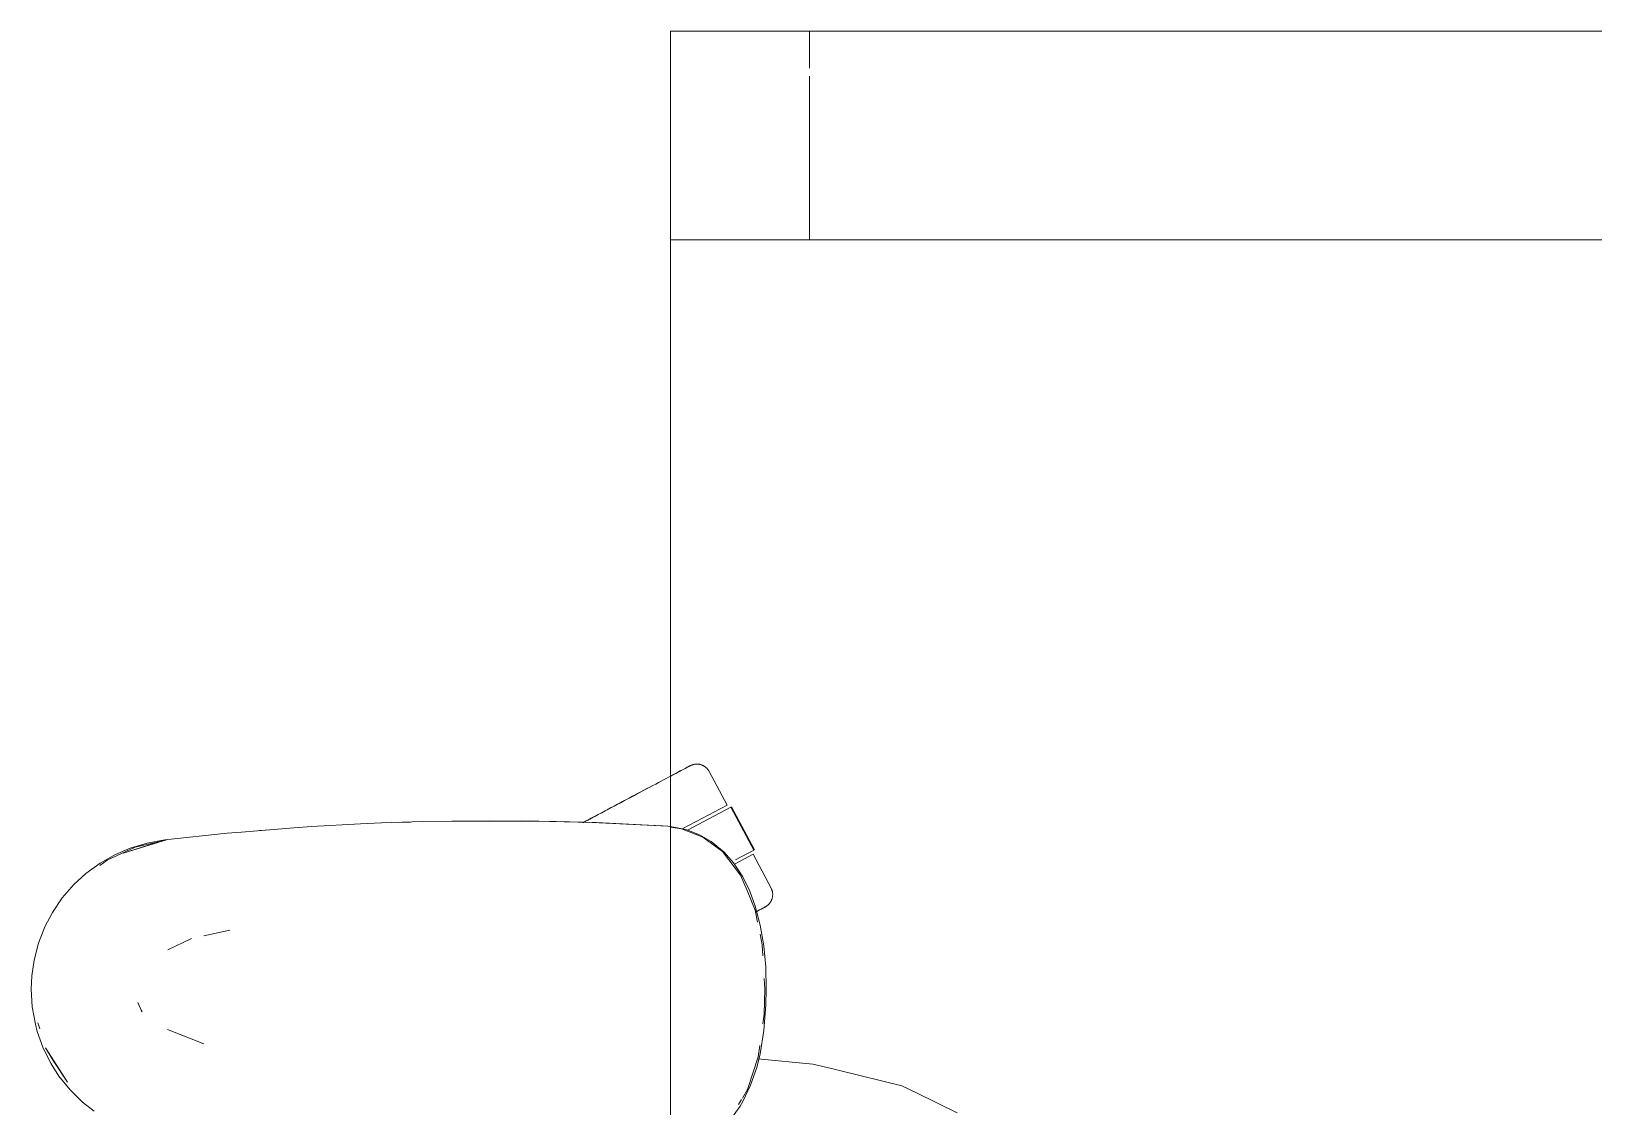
# Model space of a CAD drawing. Header units: millimetres. Extents: x 155927 to 295199, y -4084 to 97293.
# Drawn here: x 169145.1 to 169594.3, y 10673.4 to 10982.7 of the extents above; entities that cross this region are included whole.
import ezdxf

# ---------------------------------------------------------------- set-up
doc = ezdxf.new("R2010")
doc.units = ezdxf.units.MM
doc.header["$MEASUREMENT"] = 0
doc.layers.add('G-IMPT', color=8, linetype='CONTINUOUS', lineweight=9)
doc.layers.add('I-FURN', color=8, linetype='CONTINUOUS', lineweight=9)

msp = doc.modelspace()

# ---------------------------------------------------------------- linework, layer by layer
at = {"layer": 'G-IMPT'}
for p, q in [((169225.64, 10753.95), (169239.78, 10754.76)), ((169245.8, 10755.01), (169239.78, 10754.76)), ((169245.8, 10755.01), (169257.56, 10755.4)), ((169250.69, 10755.15), (169252.62, 10755.26)), ((169252.62, 10755.26), (169254.12, 10755.28)), ((169265.98, 10755.57), (169257.56, 10755.4)), ((169265.98, 10755.57), (169276.78, 10755.65)), ((169265.98, 10755.57), (169286.17, 10755.61)), ((169265.98, 10755.57), (169296, 10755.45)), ((169296, 10755.45), (169276.78, 10755.65)), ((169286.17, 10755.61), (169296, 10755.45)), ((169286.17, 10755.61), (169307.56, 10755.11)), ((169286.17, 10755.61), (169306.35, 10755.15)), ((169286.17, 10755.57), (169288.2, 10755.59)), ((169288.2, 10755.59), (169290.11, 10755.52)), ((169296, 10755.45), (169307.56, 10755.11)), ((169307.56, 10755.11), (169306.35, 10755.15)), ((169306.35, 10755.15), (169328.14, 10754.06)), ((169306.35, 10755.15), (169326.53, 10754.17)), ((169307.56, 10755.11), (169328.14, 10754.06)), ((169201.37, 10752.03), (169183.44, 10750.12)), ((169205.5, 10752.37), (169201.37, 10752.03)), ((169220.55, 10753.62), (169205.5, 10752.37)), ((169212.37, 10752.97), (169210.69, 10752.8)), ((169220.55, 10753.62), (169225.64, 10753.95)), ((169328.14, 10754.06), (169326.53, 10754.17)), ((169328.14, 10754.06), (169329.78, 10753.81)), ((169332, 10753.34), (169328.83, 10753.82)), ((169332.18, 10753.36), (169329.78, 10753.81)), ((169332, 10753.34), (169338.2, 10750.93)), ((169332.18, 10753.36), (169333.52, 10752.99)), ((169337.17, 10751.6), (169333.52, 10752.99)), ((169337.17, 10751.6), (169340.6, 10749.64)), ((169338.2, 10750.93), (169343.82, 10746.76)), ((169169.3, 10745.95), (169164.85, 10743.44)), ((169174.98, 10748.08), (169166.92, 10744.34)), ((169169.3, 10745.95), (169173.53, 10747.76)), ((169183.95, 10750.12), (169171.49, 10746.29)), ((169171.49, 10746.29), (169180.64, 10749.21)), ((169173.53, 10747.76), (169178.4, 10749.23)), ((169174.98, 10748.08), (169183.39, 10749.99)), ((169183.44, 10750.12), (169178.4, 10749.23)), ((169183.95, 10750.12), (169180.64, 10749.21)), ((169340.6, 10749.64), (169344.34, 10746.57)), ((169343.82, 10746.76), (169349.04, 10739.97)), ((169347.01, 10743.53), (169344.34, 10746.57)), ((169160.77, 10740.44), (169164.85, 10743.44)), ((169164.81, 10742.75), (169166.92, 10744.34)), ((169349.66, 10739.48), (169347.01, 10743.53)), ((169154.01, 10733.44), (169157.33, 10737.28)), ((169160.77, 10740.44), (169157.33, 10737.28)), ((169349.04, 10739.97), (169350.88, 10735.58)), ((169349.66, 10739.48), (169351.65, 10735.41)), ((169151.18, 10729.27), (169154.01, 10733.44)), ((169353.21, 10729.96), (169350.88, 10735.58)), ((169353.23, 10731.07), (169351.65, 10735.41)), ((169151.18, 10729.27), (169148.99, 10725.11)), ((169353.21, 10729.96), (169353.91, 10726.49)), ((169353.23, 10731.07), (169354.66, 10725.59)), ((169148.99, 10725.11), (169147.16, 10720.4)), ((169202.16, 10724.15), (169194.72, 10722.58)), ((169355.66, 10719.66), (169354.66, 10725.59)), ((169145.9, 10715.53), (169147.16, 10720.4)), ((169184.32, 10718.55), (169191.11, 10721.82)), ((169354.63, 10722.98), (169355.25, 10720)), ((169355.25, 10720), (169355.44, 10716.79)), ((169355.66, 10719.66), (169356.23, 10713.51)), ((169145.9, 10715.53), (169145.25, 10711.02)), ((169145.08, 10707.17), (169145.25, 10711.02)), ((169355.84, 10710.28), (169356.03, 10707.17)), ((169356.41, 10707.17), (169356.23, 10713.51)), ((169145.08, 10707.17), (169145.37, 10702.13)), ((169355.8, 10700.01), (169356.03, 10707.17)), ((169356.32, 10702.66), (169356.41, 10707.17)), ((169145.37, 10702.13), (169146.25, 10697.18)), ((169175.69, 10703.34), (169176.71, 10701.12)), ((169176.71, 10701.12), (169177, 10700.67)), ((169356.32, 10702.66), (169355.74, 10695.35)), ((169146.25, 10697.18), (169146.82, 10695.05)), ((169147.51, 10695.83), (169147, 10697.52)), ((169355.8, 10700.01), (169355.41, 10697.22)), ((169148.53, 10690.28), (169146.82, 10695.05)), ((169194.66, 10691.45), (169184.23, 10695.6)), ((169354.62, 10688.59), (169355.74, 10695.35)), ((169148.53, 10690.28), (169150.77, 10685.77)), ((169149.17, 10690.38), (169151.33, 10686.7)), ((169149.17, 10690.38), (169155.5, 10680.43)), ((169354.07, 10687.75), (169351.04, 10678.35)), ((169353.65, 10684.66), (169354.62, 10688.59)), ((169354.54, 10691.04), (169354.07, 10687.75)), ((169150.77, 10685.77), (169153.03, 10682.22)), ((169151.33, 10686.7), (169155.5, 10680.43)), ((169353.65, 10684.66), (169351.91, 10679.57)), ((169353.94, 10687.13), (169369.82, 10685.68)), ((169369.82, 10685.68), (169375.11, 10684.38)), ((169377.48, 10683.8), (169375.11, 10684.38)), ((169395.42, 10679.4), (169377.48, 10683.8)), ((169156.22, 10678.25), (169153.03, 10682.22)), ((169351.91, 10679.57), (169349.7, 10674.94)), ((169399.79, 10677.25), (169395.42, 10679.4)), ((169156.22, 10678.25), (169159.83, 10674.7)), ((169159.83, 10674.7), (169163.14, 10672.08)), ((169349.3, 10675.43), (169348.44, 10673.99)), ((169349.7, 10674.94), (169348.9, 10673.56)), ((169351.04, 10678.35), (169349.58, 10675.9)), ((169399.79, 10677.25), (169411.25, 10671.61)), ((169346.45, 10670.11), (169348.9, 10673.56))]:
    msp.add_line(p, q, dxfattribs=at)
at = {"layer": 'I-FURN'}
for p, q in [((169328.83, 10982.71), (170128.83, 10982.71)), ((169368.83, 10982.71), (169328.83, 10982.71)), ((169328.83, 10982.71), (169328.83, 10922.71)), ((169328.83, 10922.71), (169328.83, 10982.71)), ((170128.83, 10982.71), (169328.83, 10982.71)), ((169328.83, 10982.71), (169328.83, 9382.71)), ((169328.83, 9382.71), (169328.83, 10982.71)), ((169328.83, 10982.71), (170128.83, 10982.71)), ((170088.83, 10982.71), (169368.83, 10982.71)), ((169368.83, 10982.71), (169368.83, 10972.13)), ((169368.83, 10982.71), (169368.83, 10972.13)), ((169368.83, 10969.81), (169368.83, 10922.71)), ((169368.83, 10969.81), (169368.83, 10922.71)), ((169328.83, 10922.71), (169368.83, 10922.71)), ((169763.83, 10922.71), (169328.83, 10922.71)), ((169368.83, 10922.71), (170088.83, 10922.71)), ((169328.93, 10768.5), (169328.28, 10768.15)), ((169329.54, 10768.82), (169328.93, 10768.5)), ((169330.13, 10769.13), (169329.54, 10768.82)), ((169329.81, 10768.97), (169330.38, 10769.27)), ((169330.68, 10769.43), (169330.13, 10769.13)), ((169330.38, 10769.27), (169330.92, 10769.56)), ((169331.19, 10769.7), (169330.68, 10769.43)), ((169330.92, 10769.56), (169331.42, 10769.82)), ((169331.68, 10769.96), (169331.19, 10769.7)), ((169331.42, 10769.82), (169331.89, 10770.07)), ((169332.12, 10770.2), (169331.68, 10769.96)), ((169331.89, 10770.07), (169332.32, 10770.3)), ((169332.53, 10770.41), (169332.12, 10770.2)), ((169332.32, 10770.3), (169332.71, 10770.51)), ((169332.91, 10770.61), (169332.53, 10770.41)), ((169332.71, 10770.51), (169333.06, 10770.7)), ((169333.24, 10770.79), (169332.91, 10770.61)), ((169333.06, 10770.7), (169333.38, 10770.87)), ((169333.54, 10770.95), (169333.24, 10770.79)), ((169333.38, 10770.87), (169333.66, 10771.01)), ((169333.8, 10771.09), (169333.54, 10770.95)), ((169333.66, 10771.01), (169333.9, 10771.14)), ((169334.02, 10771.2), (169333.8, 10771.09)), ((169333.9, 10771.14), (169334.1, 10771.25)), ((169334.2, 10771.3), (169334.02, 10771.2)), ((169334.1, 10771.25), (169334.26, 10771.34)), ((169334.34, 10771.37), (169334.2, 10771.3)), ((169334.26, 10771.34), (169334.39, 10771.4)), ((169334.44, 10771.43), (169334.34, 10771.37)), ((169334.39, 10771.4), (169334.47, 10771.44)), ((169334.5, 10771.46), (169334.44, 10771.43)), ((169334.47, 10771.44), (169334.51, 10771.47)), ((169334.52, 10771.47), (169334.5, 10771.46)), ((169334.51, 10771.47), (169334.52, 10771.47)), ((169334.52, 10771.47), (169334.66, 10771.54)), ((169334.66, 10771.54), (169334.81, 10771.61)), ((169334.81, 10771.61), (169334.96, 10771.67)), ((169334.96, 10771.67), (169335.11, 10771.72)), ((169335.11, 10771.72), (169335.26, 10771.77)), ((169335.26, 10771.77), (169335.42, 10771.82)), ((169335.42, 10771.82), (169335.57, 10771.85)), ((169335.57, 10771.85), (169335.73, 10771.88)), ((169335.73, 10771.88), (169335.89, 10771.91)), ((169335.89, 10771.91), (169336.05, 10771.92)), ((169336.05, 10771.92), (169336.21, 10771.94)), ((169336.21, 10771.94), (169336.37, 10771.94)), ((169336.37, 10771.94), (169336.53, 10771.94)), ((169336.53, 10771.94), (169336.7, 10771.93)), ((169336.7, 10771.93), (169336.86, 10771.92)), ((169336.86, 10771.92), (169337.02, 10771.89)), ((169337.02, 10771.89), (169337.17, 10771.87)), ((169337.17, 10771.87), (169337.33, 10771.83)), ((169337.33, 10771.83), (169337.49, 10771.79)), ((169337.49, 10771.79), (169337.64, 10771.75)), ((169337.64, 10771.75), (169337.8, 10771.69)), ((169337.8, 10771.69), (169337.95, 10771.64)), ((169337.95, 10771.64), (169338.09, 10771.57)), ((169338.09, 10771.57), (169338.24, 10771.5)), ((169338.24, 10771.5), (169338.38, 10771.43)), ((169338.38, 10771.43), (169338.52, 10771.34)), ((169338.52, 10771.34), (169338.66, 10771.26)), ((169338.66, 10771.26), (169338.79, 10771.16)), ((169338.79, 10771.16), (169338.92, 10771.07)), ((169338.92, 10771.07), (169339.04, 10770.96)), ((169339.04, 10770.96), (169339.16, 10770.86)), ((169339.16, 10770.86), (169339.28, 10770.74)), ((169339.28, 10770.74), (169339.39, 10770.63)), ((169339.39, 10770.63), (169339.49, 10770.51)), ((169339.49, 10770.51), (169339.59, 10770.38)), ((169339.59, 10770.38), (169339.69, 10770.25)), ((169339.69, 10770.25), (169339.78, 10770.12)), ((169339.78, 10770.12), (169339.87, 10769.98)), ((169339.87, 10769.98), (169339.95, 10769.84)), ((169339.95, 10769.84), (169339.97, 10769.8)), ((169345.12, 10760.12), (169339.97, 10769.8)), ((169320.33, 10763.93), (169319.42, 10763.44)), ((169319.84, 10763.67), (169320.75, 10764.15)), ((169321.23, 10764.4), (169320.33, 10763.93)), ((169320.75, 10764.15), (169321.63, 10764.62)), ((169322.1, 10764.87), (169321.23, 10764.4)), ((169321.63, 10764.62), (169322.5, 10765.08)), ((169322.96, 10765.32), (169322.1, 10764.87)), ((169322.5, 10765.08), (169323.35, 10765.53)), ((169323.8, 10765.77), (169322.96, 10765.32)), ((169324.61, 10766.2), (169323.8, 10765.77)), ((169325.4, 10766.62), (169324.61, 10766.2)), ((169326.16, 10767.02), (169325.4, 10766.62)), ((169326.89, 10767.42), (169326.16, 10767.02)), ((169327.6, 10767.79), (169326.89, 10767.42)), ((169328.28, 10768.15), (169327.6, 10767.79)), ((169311.66, 10759.31), (169310.66, 10758.78)), ((169311.12, 10759.03), (169312.12, 10759.56)), ((169312.66, 10759.85), (169311.66, 10759.31)), ((169312.12, 10759.56), (169313.12, 10760.09)), ((169313.65, 10760.37), (169312.66, 10759.85)), ((169313.12, 10760.09), (169314.11, 10760.62)), ((169314.64, 10760.9), (169313.65, 10760.37)), ((169314.11, 10760.62), (169315.09, 10761.14)), ((169315.62, 10761.42), (169314.64, 10760.9)), ((169315.09, 10761.14), (169316.06, 10761.66)), ((169316.59, 10761.94), (169315.62, 10761.42)), ((169316.06, 10761.66), (169317.03, 10762.17)), ((169317.54, 10762.44), (169316.59, 10761.94)), ((169317.03, 10762.17), (169317.98, 10762.68)), ((169318.49, 10762.95), (169317.54, 10762.44)), ((169317.98, 10762.68), (169318.92, 10763.17)), ((169319.42, 10763.44), (169318.49, 10762.95)), ((169318.92, 10763.17), (169319.84, 10763.67)), ((169345.12, 10760.12), (169332.45, 10753.38)), ((169333.73, 10752.93), (169346.24, 10759.58)), ((169346.24, 10759.58), (169352.81, 10747.22)), ((169352.98, 10747.31), (169346.41, 10759.67)), ((169304.65, 10755.59), (169303.67, 10755.07)), ((169304.12, 10755.31), (169305.11, 10755.83)), ((169305.64, 10756.12), (169304.65, 10755.59)), ((169305.11, 10755.83), (169306.1, 10756.36)), ((169306.64, 10756.65), (169305.64, 10756.12)), ((169306.1, 10756.36), (169307.1, 10756.89)), ((169307.64, 10757.18), (169306.64, 10756.65)), ((169307.1, 10756.89), (169308.1, 10757.42)), ((169308.65, 10757.71), (169307.64, 10757.18)), ((169308.1, 10757.42), (169309.11, 10757.96)), ((169309.65, 10758.25), (169308.65, 10757.71)), ((169309.11, 10757.96), (169310.11, 10758.49)), ((169310.66, 10758.78), (169309.65, 10758.25)), ((169310.11, 10758.49), (169311.12, 10759.03)), ((169352.63, 10745.99), (169347.44, 10743.23)), ((169352.81, 10747.22), (169347.52, 10744.41)), ((169357.78, 10736.3), (169352.63, 10745.99)), ((169357.65, 10732.3), (169357.57, 10732.17)), ((169357.73, 10732.44), (169357.65, 10732.3)), ((169357.81, 10732.58), (169357.73, 10732.44)), ((169357.78, 10736.3), (169357.85, 10736.16)), ((169357.88, 10732.73), (169357.81, 10732.58)), ((169357.85, 10736.16), (169357.92, 10736.01)), ((169357.95, 10732.87), (169357.88, 10732.73)), ((169357.92, 10736.01), (169357.98, 10735.86)), ((169358, 10733.02), (169357.95, 10732.87)), ((169357.98, 10735.86), (169358.03, 10735.71)), ((169358.06, 10733.18), (169358, 10733.02)), ((169358.03, 10735.71), (169358.08, 10735.56)), ((169358.1, 10733.33), (169358.06, 10733.18)), ((169358.08, 10735.56), (169358.13, 10735.4)), ((169358.14, 10733.49), (169358.1, 10733.33)), ((169358.13, 10735.4), (169358.16, 10735.25)), ((169358.18, 10733.65), (169358.14, 10733.49)), ((169358.16, 10735.25), (169358.19, 10735.09)), ((169358.2, 10733.8), (169358.18, 10733.65)), ((169358.19, 10735.09), (169358.22, 10734.93)), ((169358.23, 10733.96), (169358.2, 10733.8)), ((169358.22, 10734.93), (169358.23, 10734.77)), ((169358.23, 10734.77), (169358.25, 10734.61)), ((169358.24, 10734.12), (169358.23, 10733.96)), ((169358.25, 10734.29), (169358.24, 10734.12)), ((169358.25, 10734.61), (169358.25, 10734.45)), ((169358.25, 10734.45), (169358.25, 10734.29)), ((169353.48, 10729.45), (169353.91, 10729.68)), ((169354.13, 10729.8), (169353.72, 10729.58)), ((169353.91, 10729.68), (169354.3, 10729.89)), ((169354.5, 10730), (169354.13, 10729.8)), ((169354.3, 10729.89), (169354.66, 10730.08)), ((169354.84, 10730.17), (169354.5, 10730)), ((169354.66, 10730.08), (169354.98, 10730.25)), ((169355.13, 10730.33), (169354.84, 10730.17)), ((169354.98, 10730.25), (169355.26, 10730.4)), ((169355.39, 10730.47), (169355.13, 10730.33)), ((169355.26, 10730.4), (169355.5, 10730.53)), ((169355.61, 10730.59), (169355.39, 10730.47)), ((169355.5, 10730.53), (169355.7, 10730.63)), ((169355.79, 10730.68), (169355.61, 10730.59)), ((169355.7, 10730.63), (169355.86, 10730.72)), ((169355.93, 10730.76), (169355.79, 10730.68)), ((169355.86, 10730.72), (169355.98, 10730.78)), ((169356.03, 10730.81), (169355.93, 10730.76)), ((169355.98, 10730.78), (169356.06, 10730.83)), ((169356.09, 10730.84), (169356.03, 10730.81)), ((169356.06, 10730.83), (169356.11, 10730.85)), ((169356.11, 10730.85), (169356.09, 10730.84)), ((169356.15, 10730.87), (169356.11, 10730.85)), ((169356.11, 10730.85), (169356.11, 10730.85)), ((169356.29, 10730.95), (169356.15, 10730.87)), ((169356.43, 10731.04), (169356.29, 10730.95)), ((169356.56, 10731.13), (169356.43, 10731.04)), ((169356.69, 10731.23), (169356.56, 10731.13)), ((169356.81, 10731.33), (169356.69, 10731.23)), ((169356.94, 10731.43), (169356.81, 10731.33)), ((169357.05, 10731.55), (169356.94, 10731.43)), ((169357.17, 10731.66), (169357.05, 10731.55)), ((169357.27, 10731.78), (169357.17, 10731.66)), ((169357.38, 10731.9), (169357.27, 10731.78)), ((169357.47, 10732.03), (169357.38, 10731.9)), ((169357.57, 10732.17), (169357.47, 10732.03))]:
    msp.add_line(p, q, dxfattribs=at)

doc.saveas('drawing.dxf')
